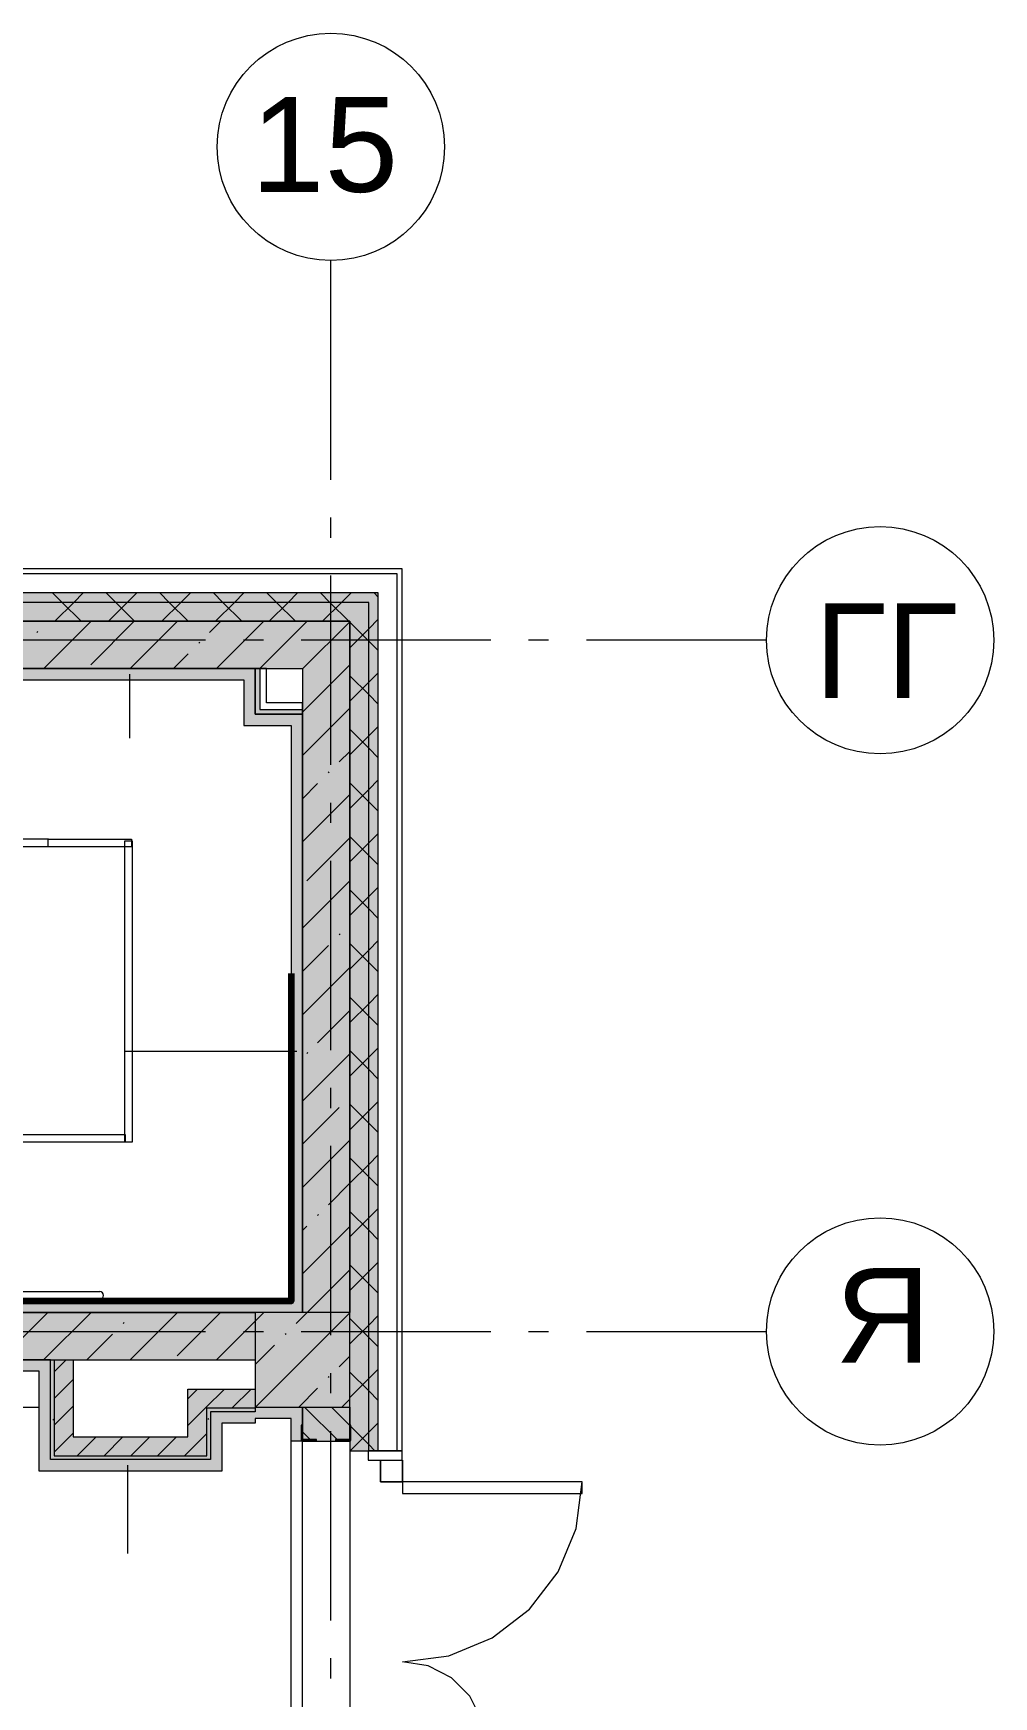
# Model space of a CAD drawing. Header units: millimetres. Extents: x -537608 to 253996, y -217170 to 186033.
# Drawn here: x -343897 to -338826, y -168029 to -159245 of the extents above; entities that cross this region are included whole.
import ezdxf

# ---------------------------------------------------------------- set-up
doc = ezdxf.new("R2010")
doc.units = ezdxf.units.MM
doc.layers.add('16) Лак 1.6м', color=160, linetype='Continuous', lineweight=90)
doc.layers.add('PDF _Геометрия', color=7, linetype='Continuous')
doc.layers.add('PDF _Текст', color=7, linetype='Continuous')
doc.layers.add('PDF _Сплошная заливка', color=7, linetype='Continuous', true_color=0xffffff)
doc.styles.add('PDF ArialMT', font='arial.ttf')

msp = doc.modelspace()

# ---------------------------------------------------------------- hatches: boundary and pattern name
at = {"layer": 'PDF _Сплошная заливка', "transparency": 33554559}
h = msp.add_hatch(color=256, dxfattribs=at)
h.paths.add_polyline_path([(-342126.1903, -162249.6381), (-342076.1901, -162249.6381), (-342076.1901, -162199.6379), (-347386.1946, -162199.6379), (-347386.1946, -162249.6381), (-343198.2756, -162249.6381)], flags=0)
h.paths.add_polyline_path([(-348676.1934, -162249.6381), (-348676.1934, -162199.6379), (-349176.1957, -162199.6379), (-349176.1957, -162249.6381)], flags=0)
h.paths.add_polyline_path([(-351630.9688, -162249.6381), (-350976.195, -162249.6381), (-350976.195, -162199.6379), (-352311.1992, -162199.6379), (-352311.1992, -162249.6381)], flags=0)
h.paths.add_polyline_path([(-360176.2013, -162249.6381), (-360176.2013, -162199.6379), (-368376.2031, -162199.6379), (-368376.2031, -162249.6381), (-363436.7393, -162249.6381)], flags=0)
h = msp.add_hatch(color=256, dxfattribs=at)
h.paths.add_polyline_path([(-342226.1907, -162349.6374), (-342126.1903, -162349.6374), (-342126.1903, -162249.6381), (-347386.1946, -162249.6381), (-347386.1946, -162349.6374), (-343198.2756, -162349.6374)], flags=0)
h.paths.add_polyline_path([(-348676.1934, -162349.6374), (-348676.1934, -162249.6381), (-349176.1957, -162249.6381), (-349176.1957, -162349.6374)], flags=0)
h.paths.add_polyline_path([(-351176.1959, -162349.6374), (-350976.195, -162349.6374), (-350976.195, -162249.6381), (-352311.1992, -162249.6381), (-352311.1992, -162349.6374), (-351630.9688, -162349.6374)], flags=0)
h.paths.add_polyline_path([(-360176.2013, -162349.6374), (-360176.2013, -162249.6381), (-368326.2029, -162249.6381), (-368326.2029, -162349.6374), (-360676.2034, -162349.6374)], flags=0)
h = msp.add_hatch(color=256, dxfattribs=at)
h.paths.add_polyline_path([(-342476.1919, -162599.6369), (-342226.1907, -162599.6369), (-342226.1907, -162349.6374), (-347386.1946, -162349.6374), (-347386.1946, -162599.6369), (-342726.193, -162599.6369)], flags=0)
h.paths.add_polyline_path([(-348676.1934, -162599.6369), (-348676.1934, -162349.6374), (-349176.1957, -162349.6374), (-349176.1957, -162599.6369), (-348796.1991, -162599.6369)], flags=0)
h.paths.add_polyline_path([(-351176.1959, -162599.6369), (-350976.195, -162599.6369), (-350976.195, -162349.6374), (-351176.1959, -162349.6374), (-351176.1959, -162539.9689)], flags=0)
h = msp.add_hatch(color=256, dxfattribs=at)
h.paths.add_polyline_path([(-342126.1903, -168529.6399), (-342126.1903, -168449.6408), (-342226.1907, -168449.6408), (-342226.1907, -168529.6399)], flags=0)
h.paths.add_polyline_path([(-342226.1907, -166729.6397), (-342126.1903, -166729.6397), (-342126.1903, -162349.6374), (-342226.1907, -162349.6374), (-342226.1907, -166499.6398)], flags=0)
at = {"layer": 'PDF _Сплошная заливка', "true_color": 0x56bc34, "transparency": 33554559}
h = msp.add_hatch(color=85, dxfattribs=at)
h.paths.add_polyline_path([(-342786.1915, -162659.6381), (-342726.193, -162659.6381), (-342726.193, -162599.6369), (-347386.1946, -162599.6369), (-347386.1946, -162659.6381), (-343198.2756, -162659.6381)], flags=0)
h.paths.add_polyline_path([(-348676.1934, -162659.6381), (-348676.1934, -162599.6369), (-348796.1991, -162599.6369), (-348796.1991, -162659.6381)], flags=0)
at = {"layer": 'PDF _Сплошная заливка', "transparency": 33554559}
for points in [[(-342476.1919, -165999.6399), (-342226.1907, -165999.6399), (-342226.1907, -162599.6369), (-342476.1919, -162599.6369), (-342476.1919, -165392.9318)], [(-342726.193, -166249.6394), (-342726.193, -165999.6399), (-351176.1959, -165999.6399), (-351176.1959, -166249.6394), (-342776.641, -166249.6394)], [(-342726.193, -166499.6398), (-342226.1907, -166499.6398), (-342226.1907, -165999.6399), (-342726.193, -165999.6399), (-342726.193, -166106.1722)], [(-342981.387, -166503.6822), (-342726.193, -166499.6398), (-342726.193, -166403.681), (-343081.3874, -166403.681), (-343081.3874, -166503.6822)], [(-342726.193, -166523.6818), (-342726.193, -166503.6822), (-342981.387, -166503.6822), (-342981.387, -166523.6818), (-342776.641, -166523.6818)], [(-343081.3874, -166756.6822), (-343081.3874, -166656.6818), (-343786.5834, -166656.6818), (-343786.5834, -166756.6822), (-343198.2756, -166756.6822)], [(-343198.2756, -166776.6818), (-342981.387, -166776.6818), (-342981.387, -166756.6822), (-343806.5801, -166756.6822), (-343806.5801, -166776.6818)]]:
    msp.add_hatch(color=256, dxfattribs=at).paths.add_polyline_path(points)
at = {"layer": 'PDF _Сплошная заливка', "true_color": 0x77b143, "transparency": 33554559}
msp.add_hatch(color=75, dxfattribs=at).paths.add_polyline_path([(-342536.1904, -162839.6381), (-342476.1919, -162839.6381), (-342476.1919, -162814.638), (-342726.193, -162814.638), (-342726.193, -162839.6381)])
at = {"layer": 'PDF _Сплошная заливка', "true_color": 0x56bc34, "transparency": 33554559}
for points in [[(-342536.1904, -165999.6399), (-342476.1919, -165999.6399), (-342476.1919, -162839.6381), (-342536.1904, -162839.6381), (-342536.1904, -165939.6387)], [(-343198.2756, -165999.6399), (-342536.1904, -165999.6399), (-342536.1904, -165939.6387), (-351176.1959, -165939.6387), (-351176.1959, -165999.6399), (-344884.8143, -165999.6399)], [(-343866.5787, -166309.6391), (-343806.5801, -166309.6391), (-343806.5801, -166249.6394), (-350846.1996, -166249.6394), (-350846.1996, -166309.6391), (-344884.8143, -166309.6391)], [(-342536.1904, -166559.6394), (-342476.1919, -166559.6394), (-342476.1919, -166499.6398), (-342726.193, -166499.6398), (-342726.193, -166559.6394)]]:
    msp.add_hatch(color=85, dxfattribs=at).paths.add_polyline_path(points)
at = {"layer": 'PDF _Сплошная заливка', "transparency": 33554559}
h = msp.add_hatch(color=256, dxfattribs=at)
h.paths.add_polyline_path([(-342355.0063, -178789.6441), (-342226.1907, -178789.6441), (-342226.1907, -177849.6447), (-342476.1919, -177849.6447), (-342476.1919, -178789.6441)], flags=0)
h.paths.add_polyline_path([(-342255.4795, -177349.6446), (-342226.1907, -177349.6446), (-342226.1907, -177209.6444), (-342476.1919, -177209.6444), (-342476.1919, -177349.6446), (-342355.0063, -177349.6446)], flags=0)
h.paths.add_polyline_path([(-342355.0063, -175389.6431), (-342226.1907, -175389.6431), (-342226.1907, -174829.6434), (-342476.1919, -174829.6434), (-342476.1919, -175389.6431)], flags=0)
h.paths.add_polyline_path([(-342476.1919, -174794.6427), (-342226.1907, -174794.6427), (-342226.1907, -174309.6424), (-342476.1919, -174309.6424), (-342476.1919, -174674.6435)], flags=0)
h.paths.add_polyline_path([(-342476.1919, -172489.642), (-342226.1907, -172489.642), (-342226.1907, -171849.6418), (-342476.1919, -171849.6418), (-342476.1919, -171909.6414)], flags=0)
h.paths.add_polyline_path([(-342355.0063, -169554.6408), (-342226.1907, -169554.6408), (-342226.1907, -168499.6402), (-342476.1919, -168499.6402), (-342476.1919, -169554.6408)], flags=0)
h.paths.add_polyline_path([(-342355.0063, -166679.6395), (-342226.1907, -166679.6395), (-342226.1907, -166499.6398), (-342476.1919, -166499.6398), (-342476.1919, -166679.6395)], flags=0)

# ---------------------------------------------------------------- linework, layer by layer
at = {"layer": '16) Лак 1.6м'}
msp.add_lwpolyline([(-342536.1904, -164209.6383), (-342536.1904, -165939.6387), (-351116.1973, -165939.6387), (-351116.1973, -165433.5275), (-351116.1973, -165399.6388)], dxfattribs=at)
at = {"layer": 'PDF _Геометрия', "color": 253, "lineweight": 9, "true_color": 0xaaaaaa}
for p, q in [((-342326.1912, -161602.5115), (-342326.1912, -160444.6245)), ((-342326.1912, -161908.3442), (-342326.1912, -161802.5114)), ((-342326.1912, -163108.3449), (-342326.1912, -162108.345)), ((-342988.1903, -162449.6378), (-343988.1861, -162449.6378)), ((-342682.3588, -162449.6378), (-342788.1894, -162449.6378)), ((-341482.3535, -162449.6378), (-342482.3579, -162449.6378)), ((-341176.5219, -162449.6378), (-341282.3526, -162449.6378)), ((-340026.1896, -162449.6378), (-340976.521, -162449.6378)), ((-342326.1912, -163414.1791), (-342326.1912, -163308.345)), ((-342326.1912, -164614.179), (-342326.1912, -163614.1783)), ((-342326.1912, -164920.0124), (-342326.1912, -164814.1783)), ((-342326.1912, -166120.0139), (-342326.1912, -165120.0125)), ((-343988.1861, -166099.6388), (-342988.1903, -166099.6388)), ((-342788.1894, -166099.6388), (-342682.3588, -166099.6388)), ((-342482.3579, -166099.6388), (-341482.3535, -166099.6388)), ((-341282.3526, -166099.6388), (-341176.5219, -166099.6388)), ((-340976.521, -166099.6388), (-340026.1896, -166099.6388)), ((-342326.1912, -166425.8458), (-342326.1912, -166320.0132)), ((-342326.1912, -167625.8472), (-342326.1912, -166625.8466)), ((-342326.1912, -167931.6806), (-342326.1912, -167825.8466))]:
    msp.add_line(p, q, dxfattribs=at)
at = {"layer": 'PDF _Геометрия', "lineweight": 9}
for p, q in [((-341949.1916, -162072.6372), (-347386.1946, -162072.6372)), ((-341976.1982, -162099.6374), (-347386.1946, -162099.6374)), ((-341976.1982, -162199.6379), (-341976.1982, -162099.6374)), ((-341949.1916, -162099.6374), (-341949.1916, -162072.6372)), ((-341949.1916, -162199.6379), (-341949.1916, -162099.6374)), ((-342076.1901, -162199.6379), (-347386.1946, -162199.6379)), ((-343745.0831, -162249.6381), (-343795.0833, -162199.6379)), ((-343683.8358, -162249.6381), (-343633.8356, -162199.6379)), ((-343462.2451, -162249.6381), (-343512.2454, -162199.6379)), ((-343400.9978, -162249.6381), (-343350.9976, -162199.6379)), ((-343179.3985, -162249.6381), (-343229.3987, -162199.6379)), ((-343118.1513, -162249.6381), (-343068.1511, -162199.6379)), ((-342896.5606, -162249.6381), (-342946.5608, -162199.6379)), ((-342835.3133, -162249.6381), (-342785.3131, -162199.6379)), ((-342613.714, -162249.6381), (-342663.7142, -162199.6379)), ((-342552.4667, -162249.6381), (-342502.4665, -162199.6379)), ((-342330.876, -162249.6381), (-342380.8762, -162199.6379)), ((-342269.6287, -162249.6381), (-342219.6285, -162199.6379)), ((-342076.1901, -162221.4731), (-342098.0296, -162199.6379)), ((-342076.1901, -162249.6381), (-342076.1901, -162199.6379)), ((-341976.1982, -162349.6374), (-341976.1982, -162199.6379)), ((-341949.1916, -162249.6381), (-341949.1916, -162199.6379)), ((-342126.1903, -162249.6381), (-347386.1946, -162249.6381)), ((-343783.8363, -162349.6374), (-343683.8358, -162249.6381)), ((-343645.0826, -162349.6374), (-343745.0831, -162249.6381)), ((-343500.9983, -162349.6374), (-343400.9978, -162249.6381)), ((-343362.2447, -162349.6374), (-343462.2451, -162249.6381)), ((-343218.1517, -162349.6374), (-343118.1513, -162249.6381)), ((-343079.3981, -162349.6374), (-343179.3985, -162249.6381)), ((-342935.3137, -162349.6374), (-342835.3133, -162249.6381)), ((-342796.5601, -162349.6374), (-342896.5606, -162249.6381)), ((-342652.4672, -162349.6374), (-342552.4667, -162249.6381)), ((-342513.7135, -162349.6374), (-342613.714, -162249.6381)), ((-342369.6292, -162349.6374), (-342269.6287, -162249.6381)), ((-342230.8756, -162349.6374), (-342330.876, -162249.6381)), ((-342126.1903, -162349.6374), (-342126.1903, -162249.6381)), ((-342076.1901, -162349.6374), (-342076.1901, -162249.6381)), ((-341949.1916, -162349.6374), (-341949.1916, -162249.6381)), ((-342226.1907, -162349.6374), (-347386.1946, -162349.6374)), ((-347386.1946, -162349.6374), (-342226.1907, -162349.6374)), ((-343878.7385, -162408.0923), (-343873.9934, -162403.3509)), ((-343842.1813, -162599.6369), (-343592.1888, -162349.6374)), ((-343821.711, -162351.067), (-343820.2815, -162349.6374)), ((-343593.6184, -162579.1661), (-343364.0876, -162349.6374)), ((-343385.9875, -162599.6369), (-343135.9863, -162349.6374)), ((-342966.3421, -162408.0923), (-342907.8937, -162349.6374)), ((-342929.7936, -162599.6369), (-342679.7925, -162349.6374)), ((-342701.6923, -162599.6369), (-342453.1208, -162351.067)), ((-342473.591, -162599.6369), (-342226.1907, -162352.2382)), ((-342226.1907, -162599.6369), (-342226.1907, -162349.6374)), ((-342226.1907, -162349.6374), (-342226.1907, -165999.6399)), ((-342126.1903, -162454.3162), (-342226.1907, -162354.3158)), ((-342226.1907, -162489.0488), (-342126.1903, -162389.0494)), ((-342126.1903, -162389.0494), (-342076.1901, -162339.0492)), ((-342126.1903, -166729.6397), (-342126.1903, -162349.6374)), ((-342076.1901, -166729.6397), (-342076.1901, -162349.6374)), ((-341976.1982, -166729.6397), (-341976.1982, -162349.6374)), ((-341949.1916, -166729.6397), (-341949.1916, -162349.6374)), ((-343023.3696, -162465.116), (-343018.6245, -162460.3747)), ((-342076.1901, -162504.3164), (-342126.1903, -162454.3162)), ((-343157.8862, -162599.6369), (-343080.3971, -162522.1408)), ((-342245.4984, -162599.6369), (-342226.1907, -162580.3357)), ((-347386.1946, -162599.6369), (-342726.193, -162599.6369)), ((-342726.193, -162599.6369), (-347386.1946, -162599.6369)), ((-347386.1946, -162659.6381), (-342786.1915, -162659.6381)), ((-343389.9059, -162629.6378), (-343389.9059, -162966.1038)), ((-342786.1915, -162659.6381), (-342786.1915, -162899.6377)), ((-342726.193, -162599.6369), (-342726.193, -162659.6381)), ((-342726.193, -162659.6381), (-342726.193, -162599.6369)), ((-342701.1929, -162599.6369), (-342726.193, -162599.6369)), ((-342726.193, -162599.6369), (-342476.1919, -162599.6369)), ((-342726.193, -162659.6381), (-342726.193, -162779.6374)), ((-342726.193, -162839.6381), (-342726.193, -162659.6381)), ((-342666.1944, -162599.6369), (-342701.1929, -162599.6369)), ((-342701.1929, -162599.6369), (-342701.1929, -162779.6374)), ((-342666.1944, -162779.6374), (-342666.1944, -162599.6369)), ((-342476.1919, -162602.2382), (-342473.591, -162599.6369)), ((-342476.1919, -162830.3376), (-342245.4984, -162599.6369)), ((-342476.1919, -162599.6369), (-342476.1919, -162839.6381)), ((-342226.1907, -165999.6399), (-342226.1907, -162599.6369)), ((-342126.1903, -162737.1585), (-342226.1907, -162637.1587)), ((-342226.1907, -162771.8922), (-342126.1903, -162671.8917)), ((-342126.1903, -162671.8917), (-342076.1901, -162621.8915)), ((-342076.1901, -162787.1588), (-342126.1903, -162737.1585)), ((-342726.193, -162779.6374), (-342726.193, -162814.638)), ((-342726.193, -162814.638), (-342726.193, -162839.6381)), ((-342726.193, -162839.6381), (-342536.1904, -162839.6381)), ((-342536.1904, -162839.6381), (-342726.193, -162839.6381)), ((-342701.1929, -162779.6374), (-342701.1929, -162814.638)), ((-342701.1929, -162814.638), (-342476.1919, -162814.638)), ((-342476.1919, -162779.6374), (-342666.1944, -162779.6374)), ((-342536.1904, -162839.6381), (-342476.1919, -162839.6381)), ((-342476.1919, -162839.6381), (-342536.1904, -162839.6381)), ((-342476.1919, -162814.638), (-342476.1919, -162779.6374)), ((-342476.1919, -163058.4356), (-342226.1907, -162808.4353)), ((-342476.1919, -162839.6381), (-342476.1919, -162814.638)), ((-342476.1919, -162839.6381), (-342476.1919, -165999.6399)), ((-342476.1919, -165999.6399), (-342476.1919, -162839.6381)), ((-342786.1915, -162899.6377), (-342726.193, -162899.6377)), ((-342726.193, -162899.6377), (-342536.1904, -162899.6377)), ((-342536.1904, -162899.6377), (-342536.1904, -165939.6387)), ((-342126.1903, -163020.0019), (-342226.1907, -162920.0015)), ((-342126.1903, -162954.7351), (-342076.1901, -162904.7348)), ((-342226.1907, -163054.7347), (-342126.1903, -162954.7351)), ((-342076.1901, -163070.0021), (-342126.1903, -163020.0019)), ((-342282.047, -163092.3877), (-342226.1907, -163036.5347)), ((-342476.1919, -163286.5344), (-342396.0933, -163206.437)), ((-342339.0745, -163149.4131), (-342334.3293, -163144.6706)), ((-342126.1903, -163302.845), (-342226.1907, -163202.8445)), ((-342126.1903, -163237.5776), (-342076.1901, -163187.5779)), ((-342476.1919, -163514.6322), (-342226.1907, -163264.6327)), ((-342226.1907, -163337.578), (-342126.1903, -163237.5776)), ((-342076.1901, -163352.8446), (-342126.1903, -163302.845)), ((-342126.1903, -163520.4207), (-342076.1901, -163470.4205)), ((-343816.2684, -163500.0761), (-345908.1998, -163500.0761)), ((-343816.2684, -163540.0761), (-345908.1998, -163540.0761)), ((-343818.5764, -163500.0761), (-343378.5727, -163500.0761)), ((-343818.5764, -163540.0761), (-343818.5764, -163500.0761)), ((-343378.5727, -163540.0761), (-343818.5764, -163540.0761)), ((-343414.5443, -165099.639), (-343414.5443, -163509.6389)), ((-343414.5443, -163509.6389), (-343374.5423, -163509.6389)), ((-343378.5727, -163500.0761), (-343378.5727, -163540.0761)), ((-343374.5423, -163509.6389), (-343374.5423, -165099.639)), ((-342453.1208, -163719.6597), (-342226.1907, -163492.7313)), ((-342126.1903, -163585.6875), (-342226.1907, -163485.687)), ((-342226.1907, -163620.4198), (-342126.1903, -163520.4207)), ((-342076.1901, -163635.6877), (-342126.1903, -163585.6875)), ((-342476.1919, -163970.8296), (-342226.1907, -163720.8293)), ((-342126.1903, -163868.5308), (-342226.1907, -163768.5304)), ((-342226.1907, -163903.2637), (-342126.1903, -163803.2627)), ((-342126.1903, -163803.2627), (-342076.1901, -163753.2638)), ((-342076.1901, -163918.5303), (-342126.1903, -163868.5308)), ((-342476.1919, -164198.9285), (-342339.0745, -164061.807)), ((-342282.047, -164004.7831), (-342277.3105, -164000.0409)), ((-342126.1903, -164151.3734), (-342226.1907, -164051.373)), ((-342126.1903, -164086.1066), (-342076.1901, -164036.1064)), ((-342226.1907, -164186.1057), (-342126.1903, -164086.1066)), ((-342076.1901, -164201.3736), (-342126.1903, -164151.3734)), ((-342476.1919, -164427.0264), (-342226.1907, -164177.0267)), ((-342126.1903, -164434.2165), (-342226.1907, -164334.2164)), ((-342126.1903, -164368.9483), (-342076.1901, -164318.9498)), ((-342396.0933, -164575.0284), (-342226.1907, -164405.1255)), ((-342226.1907, -164468.9487), (-342126.1903, -164368.9483)), ((-342076.1901, -164484.2154), (-342126.1903, -164434.2165)), ((-342126.1903, -164651.7917), (-342076.1901, -164601.7914)), ((-342506.1954, -164620.7054), (-343416.413, -164620.7054)), ((-342476.1919, -164883.2238), (-342226.1907, -164633.2241)), ((-342453.1208, -164632.0537), (-342448.3842, -164627.3115)), ((-342126.1903, -164717.0585), (-342226.1907, -164617.058)), ((-342226.1907, -164751.7914), (-342126.1903, -164651.7917)), ((-342076.1901, -164767.0587), (-342126.1903, -164717.0585)), ((-342476.1919, -165111.3231), (-342282.047, -164917.177)), ((-342126.1903, -164999.9024), (-342226.1907, -164899.902)), ((-342226.1907, -165034.6347), (-342126.1903, -164934.6343)), ((-342126.1903, -164934.6343), (-342076.1901, -164884.6353)), ((-342076.1901, -165049.9013), (-342126.1903, -164999.9024)), ((-344112.5408, -165059.6388), (-343412.5377, -165059.6388)), ((-343412.5377, -165099.639), (-344112.5408, -165099.639)), ((-343374.5423, -165099.639), (-343414.5443, -165099.639)), ((-343412.5377, -165059.6388), (-343412.5377, -165099.639)), ((-342476.1919, -165339.4211), (-342226.1907, -165089.4208)), ((-342126.1903, -165282.7443), (-342226.1907, -165182.7452)), ((-342226.1907, -165317.4779), (-342126.1903, -165217.4774)), ((-342126.1903, -165217.4774), (-342076.1901, -165167.4772)), ((-342076.1901, -165332.7445), (-342126.1903, -165282.7443)), ((-342339.0745, -165430.3983), (-342226.1907, -165317.5202)), ((-342396.0933, -165487.4238), (-342391.3568, -165482.6815)), ((-342126.1903, -165565.5875), (-342226.1907, -165465.5871)), ((-342126.1903, -165500.32), (-342076.1901, -165450.3205)), ((-342476.1919, -165567.5198), (-342453.1208, -165544.4478)), ((-342476.1919, -165795.6192), (-342226.1907, -165545.6182)), ((-342226.1907, -165600.3205), (-342126.1903, -165500.32)), ((-342076.1901, -165615.5869), (-342126.1903, -165565.5875)), ((-342126.1903, -165848.43), (-342226.1907, -165748.4311)), ((-342126.1903, -165783.1632), (-342076.1901, -165733.163)), ((-342452.1132, -165999.6399), (-342226.1907, -165773.7168)), ((-342226.1907, -165883.1637), (-342126.1903, -165783.1632)), ((-348306.1952, -165889.6399), (-343546.1931, -165889.6399)), ((-343546.1931, -165929.6393), (-348306.1952, -165929.6393)), ((-342076.1901, -165898.4303), (-342126.1903, -165848.43)), ((-351176.1959, -165999.6399), (-342726.193, -165999.6399)), ((-342726.193, -165999.6399), (-351176.1959, -165999.6399)), ((-342536.1904, -165939.6387), (-351116.1973, -165939.6387)), ((-343992.7848, -166171.7192), (-343820.7121, -165999.6399)), ((-343842.6119, -166249.6394), (-343592.6109, -165999.6399)), ((-343386.4094, -166249.6394), (-343136.4083, -165999.6399)), ((-343365.5172, -166000.6451), (-343364.5096, -165999.6399)), ((-343137.4159, -166228.7438), (-342908.3157, -165999.6399)), ((-342726.193, -166045.6194), (-342680.2144, -165999.6399)), ((-342226.1907, -165999.6399), (-342726.193, -165999.6399)), ((-342726.193, -165999.6399), (-342726.193, -166499.6398)), ((-342724.0142, -166499.6398), (-342226.1907, -166001.8162)), ((-342510.1483, -166057.6691), (-342452.1132, -165999.6399)), ((-342226.1907, -166499.6398), (-342226.1907, -165999.6399)), ((-342126.1903, -166066.0058), (-342076.1901, -166016.0062)), ((-343422.5446, -166057.6691), (-343417.7995, -166052.9283)), ((-342930.2155, -166249.6394), (-342726.193, -166045.6194)), ((-342126.1903, -166131.2733), (-342226.1907, -166031.2728)), ((-342226.1907, -166166.0062), (-342126.1903, -166066.0058)), ((-343614.5107, -166249.6394), (-343479.5635, -166114.6944)), ((-342726.193, -166273.7175), (-342624.1946, -166171.7192)), ((-342567.1671, -166114.6944), (-342562.4306, -166109.9529)), ((-342076.1901, -166181.2728), (-342126.1903, -166131.2733)), ((-350846.1996, -166249.6394), (-342726.193, -166249.6394)), ((-343806.5801, -166249.6394), (-350846.1996, -166249.6394)), ((-343806.5801, -166656.6818), (-343806.5801, -166249.6394)), ((-343806.5801, -166249.6394), (-343786.5834, -166249.6394)), ((-343806.5801, -166309.6391), (-343806.5801, -166249.6394)), ((-343786.5834, -166312.1774), (-343724.0444, -166249.6394)), ((-343786.5834, -166249.6394), (-343786.5834, -166656.6818)), ((-343786.5834, -166249.6394), (-343686.583, -166249.6394)), ((-343686.583, -166249.6394), (-343686.583, -166656.6818)), ((-342282.047, -166285.7685), (-342226.1907, -166229.9142)), ((-343866.5787, -166309.6391), (-350846.1996, -166309.6391)), ((-343866.5787, -166836.6815), (-343866.5787, -166309.6391)), ((-343806.5801, -166776.6818), (-343806.5801, -166309.6391)), ((-343786.5834, -166453.5987), (-343686.583, -166353.5983)), ((-342339.0745, -166342.7925), (-342334.3293, -166338.0516)), ((-342126.1903, -166414.1158), (-342226.1907, -166314.1161)), ((-342226.1907, -166448.8494), (-342126.1903, -166348.849)), ((-342126.1903, -166348.849), (-342076.1901, -166298.8488)), ((-343081.3874, -166455.5127), (-343029.5529, -166403.681)), ((-343081.3874, -166503.6822), (-343081.3874, -166403.681)), ((-343081.3874, -166403.681), (-342726.193, -166403.681)), ((-342988.13, -166503.6822), (-342888.1382, -166403.681)), ((-342846.7154, -166503.6822), (-342746.7149, -166403.681)), ((-342495.9215, -166499.6398), (-342396.0933, -166399.8178)), ((-342076.1901, -166464.116), (-342126.1903, -166414.1158)), ((-343786.5834, -166595.02), (-343686.583, -166495.0203)), ((-343081.3874, -166596.9346), (-342988.13, -166503.6822)), ((-343081.3874, -166523.6818), (-343081.3874, -166503.6822)), ((-343081.3874, -166656.6818), (-343081.3874, -166523.6818)), ((-342981.387, -166523.6818), (-342981.387, -166503.6822)), ((-342981.387, -166503.6822), (-342726.193, -166503.6822)), ((-342981.387, -166756.6822), (-342981.387, -166523.6818)), ((-342726.193, -166523.6818), (-342961.3903, -166523.6818)), ((-342961.3903, -166523.6818), (-342961.3903, -166776.6818)), ((-342901.3832, -166523.6818), (-342961.3903, -166523.6818)), ((-342961.3903, -166523.6818), (-342961.3903, -166776.6818)), ((-342726.193, -166523.6818), (-342901.3832, -166523.6818)), ((-342726.193, -166499.6398), (-342226.1907, -166499.6398)), ((-342726.193, -166499.6398), (-342726.193, -166523.6818)), ((-342726.193, -166503.6822), (-342726.193, -166523.6818)), ((-342476.1919, -166559.6394), (-342476.1919, -166499.6398)), ((-342476.1919, -166499.6398), (-342476.1919, -166559.6394)), ((-342284.932, -166679.6395), (-342464.9362, -166499.6398)), ((-342226.1907, -166596.9586), (-342323.5129, -166499.6398)), ((-342267.8202, -166499.6398), (-342226.1907, -166458.0136)), ((-342226.1907, -166679.6395), (-342226.1907, -166499.6398)), ((-342226.1907, -166499.6398), (-342226.1907, -166729.6397)), ((-342726.193, -166583.6815), (-342901.3832, -166583.6815)), ((-342901.3832, -166583.6815), (-342901.3832, -166776.6818)), ((-342536.1904, -166559.6394), (-342726.193, -166559.6394)), ((-342726.193, -166559.6394), (-342726.193, -166583.6815)), ((-342536.1904, -166679.6395), (-342536.1904, -166559.6394)), ((-342476.1919, -166679.6395), (-342476.1919, -166559.6394)), ((-342476.1919, -166559.6394), (-342476.1919, -166679.6395)), ((-342426.3553, -166679.6395), (-342476.1919, -166629.8023)), ((-342126.1903, -166696.959), (-342226.1907, -166596.9586)), ((-342224.1411, -166729.6397), (-342126.1903, -166631.6908)), ((-342126.1903, -166631.6908), (-342076.1901, -166581.692)), ((-343806.5801, -166756.6822), (-343806.5801, -166656.6818)), ((-343786.5834, -166736.4419), (-343706.8208, -166656.6818)), ((-343786.5834, -166656.6818), (-343786.5834, -166756.6822)), ((-343706.8208, -166656.6818), (-343686.583, -166636.4415)), ((-343686.583, -166656.6818), (-343081.3874, -166656.6818)), ((-343665.3979, -166756.6822), (-343565.3974, -166656.6818)), ((-343523.9746, -166756.6822), (-343423.9742, -166656.6818)), ((-343382.5514, -166756.6822), (-343282.5595, -166656.6818)), ((-343241.1367, -166756.6822), (-343141.1363, -166656.6818)), ((-343081.3874, -166738.3559), (-342981.387, -166638.3555)), ((-342476.1919, -166679.6395), (-342536.1904, -166679.6395)), ((-342536.1904, -168499.6402), (-342536.1904, -166679.6395)), ((-342476.1919, -168483.64), (-342476.1919, -166679.6395)), ((-342476.1919, -168483.64), (-342476.1919, -166679.6395)), ((-342476.1919, -166679.6395), (-342226.1907, -166679.6395)), ((-342093.517, -166729.6397), (-342126.1903, -166696.959)), ((-343806.5801, -166776.6818), (-343806.5801, -166756.6822)), ((-343081.3874, -166776.6818), (-343806.5801, -166776.6818)), ((-342961.3903, -166776.6818), (-343806.5801, -166776.6818)), ((-343786.5834, -166756.6822), (-343081.3874, -166756.6822)), ((-343400.5156, -166806.681), (-343400.5156, -167272.8313)), ((-343099.7133, -166756.6822), (-343081.3874, -166738.3559)), ((-343081.3874, -166756.6822), (-342981.387, -166756.6822)), ((-342981.387, -166776.6818), (-343081.3874, -166776.6818)), ((-342961.3903, -166776.6818), (-342981.387, -166776.6818)), ((-342901.3832, -166776.6818), (-342901.3832, -166836.6815)), ((-342226.1907, -166729.6397), (-342226.1907, -168449.6408)), ((-342226.1907, -166729.6397), (-342126.1903, -166729.6397)), ((-341949.1916, -166729.6397), (-342129.1958, -166729.6397)), ((-342129.1958, -166729.6397), (-342129.1958, -166779.6399)), ((-342129.1958, -166779.6399), (-341949.1916, -166779.6399)), ((-342126.1903, -166729.6397), (-342076.1901, -166729.6397)), ((-342076.1901, -166729.6397), (-341976.1982, -166729.6397)), ((-342063.6943, -166894.6402), (-342063.6943, -166779.6399)), ((-342063.6943, -166779.6399), (-342063.6943, -166894.6402)), ((-341976.1982, -166729.6397), (-341949.1916, -166729.6397)), ((-341949.1916, -166779.6399), (-341949.1916, -166729.6397)), ((-341948.6921, -166894.6402), (-341948.6921, -166779.6399)), ((-341948.6921, -166779.6399), (-341948.6921, -166894.6402)), ((-343806.5801, -166836.6815), (-343866.5787, -166836.6815)), ((-342901.3832, -166836.6815), (-343806.5801, -166836.6815)), ((-341948.6921, -166894.6402), (-342063.6943, -166894.6402)), ((-342063.6943, -166894.6402), (-341948.6921, -166894.6402)), ((-340998.6965, -166894.6402), (-341948.6921, -166894.6402)), ((-340998.6965, -166894.6402), (-341948.6921, -166894.6402)), ((-341948.6921, -166894.6402), (-341948.6921, -166954.6399)), ((-341031.0684, -167140.5184), (-340998.6965, -166894.6402)), ((-340998.6965, -166954.6399), (-340998.6965, -166894.6402)), ((-341948.6921, -166954.6399), (-340998.6965, -166954.6399)), ((-341125.9705, -167369.6401), (-341031.0684, -167140.5184)), ((-341276.9444, -167566.3907), (-341125.9705, -167369.6401)), ((-341473.69, -167717.3635), (-341276.9444, -167566.3907)), ((-341702.816, -167812.2689), (-341473.69, -167717.3635)), ((-341948.6921, -167844.6399), (-341702.816, -167812.2689)), ((-341812.7287, -167866.1747), (-341948.6921, -167844.6399)), ((-341690.0705, -167928.6732), (-341812.7287, -167866.1747)), ((-341592.7225, -168026.0146), (-341690.0705, -167928.6732)), ((-341530.2266, -168148.6729), (-341592.7225, -168026.0146))]:
    msp.add_line(p, q, dxfattribs=at)
at = {"layer": 'PDF _Геометрия', "color": 9, "lineweight": 9, "true_color": 0xc0c0c0}
msp.add_line((-345306.5781, -166499.6398), (-343866.5787, -166499.6398), dxfattribs=at)
at = {"layer": 'PDF _Геометрия', "color": 8, "lineweight": 9, "true_color": 0x787878}
for p, q in [((-343788.9259, -166568.9899), (-343792.2759, -166563.1831)), ((-342969.8041, -166565.3425), (-342973.1541, -166559.5357)), ((-343415.9221, -166775.9079), (-343416.37, -166776.6818))]:
    msp.add_line(p, q, dxfattribs=at)
at = {"layer": 'PDF _Геометрия', "color": 253, "lineweight": 20, "true_color": 0xaaaaaa}
for p, q in [((-342476.1919, -166594.6397), (-342482.1943, -166594.6397)), ((-342482.1943, -166594.6397), (-342482.1943, -166675.6394)), ((-342476.1919, -166669.6393), (-342476.1919, -166594.6397)), ((-342220.1969, -166594.6397), (-342226.1907, -166594.6397)), ((-342226.1907, -166594.6397), (-342226.1907, -166669.6393)), ((-342220.1969, -166675.6394), (-342220.1969, -166594.6397)), ((-342482.1943, -166675.6394), (-342401.1915, -166675.6394)), ((-342401.1915, -166669.6393), (-342476.1919, -166669.6393)), ((-342401.1915, -166675.6394), (-342401.1915, -166669.6393)), ((-342301.1911, -166669.6393), (-342301.1911, -166675.6394)), ((-342226.1907, -166669.6393), (-342301.1911, -166669.6393)), ((-342301.1911, -166675.6394), (-342220.1969, -166675.6394))]:
    msp.add_line(p, q, dxfattribs=at)
at = {"layer": 'PDF _Геометрия', "lineweight": 20}
for centre, radius in [((-342326.1963, -159844.6237), 599.9992), ((-339426.1953, -162449.637), 599.9996), ((-339426.1929, -166099.6374), 600.0018)]:
    msp.add_circle(centre, radius, dxfattribs=at)
at = {"layer": 'PDF _Геометрия', "lineweight": 9}
msp.add_arc((-343546.1961, -165909.6396), 19.9997, 270.00859023, 89.99140977, dxfattribs=at)
at = {"layer": 'PDF _Сплошная заливка', "lineweight": 35, "transparency": 33554559}
for points in [[(-342076.1901, -166729.6397), (-342076.1901, -162249.6381), (-342126.1903, -166729.6397), (-342126.1903, -162249.6381)], [(-343786.5834, -166756.6822), (-343786.5834, -166249.6394), (-343806.5801, -166756.6822), (-343806.5801, -166249.6394)], [(-343686.583, -166656.6818), (-343686.583, -166249.6394), (-343786.5834, -166656.6818), (-343786.5834, -166249.6394)], [(-342981.387, -166756.6822), (-342981.387, -166503.6822), (-343081.3874, -166756.6822), (-343081.3874, -166503.6822)], [(-342961.3903, -166776.6818), (-342961.3903, -166523.6818), (-342981.387, -166776.6818), (-342981.387, -166523.6818)]]:
    msp.add_solid(points, dxfattribs=at)
at = {"layer": 'PDF _Сплошная заливка', "color": 85, "lineweight": 35, "true_color": 0x56bc34, "transparency": 33554559}
for points in [[(-342726.193, -162899.6377), (-342726.193, -162659.6381), (-342786.1915, -162899.6377), (-342786.1915, -162659.6381)], [(-342536.1904, -162899.6377), (-342536.1904, -162839.6381), (-342726.193, -162899.6377), (-342726.193, -162839.6381)], [(-343806.5801, -166836.6815), (-343806.5801, -166309.6391), (-343866.5787, -166836.6815), (-343866.5787, -166309.6391)], [(-342901.3832, -166776.6818), (-342901.3832, -166523.6818), (-342961.3903, -166776.6818), (-342961.3903, -166523.6818)], [(-342901.3832, -166583.6815), (-342726.193, -166583.6815), (-342901.3832, -166523.6818), (-342726.193, -166523.6818)], [(-342536.1904, -166679.6395), (-342476.1919, -166679.6395), (-342536.1904, -166559.6394), (-342476.1919, -166559.6394)], [(-343806.5801, -166836.6815), (-342901.3832, -166836.6815), (-343806.5801, -166776.6818), (-342901.3832, -166776.6818)]]:
    msp.add_solid(points, dxfattribs=at)
at = {"layer": 'PDF _Сплошная заливка', "color": 75, "lineweight": 35, "true_color": 0x77b143, "transparency": 33554559}
msp.add_solid([(-342701.1929, -162814.638), (-342701.1929, -162599.6369), (-342726.193, -162814.638), (-342726.193, -162599.6369)], dxfattribs=at)

# ---------------------------------------------------------------- texts
at = {"layer": 'PDF _Текст', "char_height": 500, "attachment_point": 4, "style": 'PDF ArialMT'}
for s, insert in [('15', (-342747.7483, -159835.5487)), ('ГГ', (-339772.0376, -162505.9597)), ('Я', (-339663.5545, -166014.8486))]:
    msp.add_mtext(s, dxfattribs=dict(at, insert=insert))

doc.saveas('drawing.dxf')
